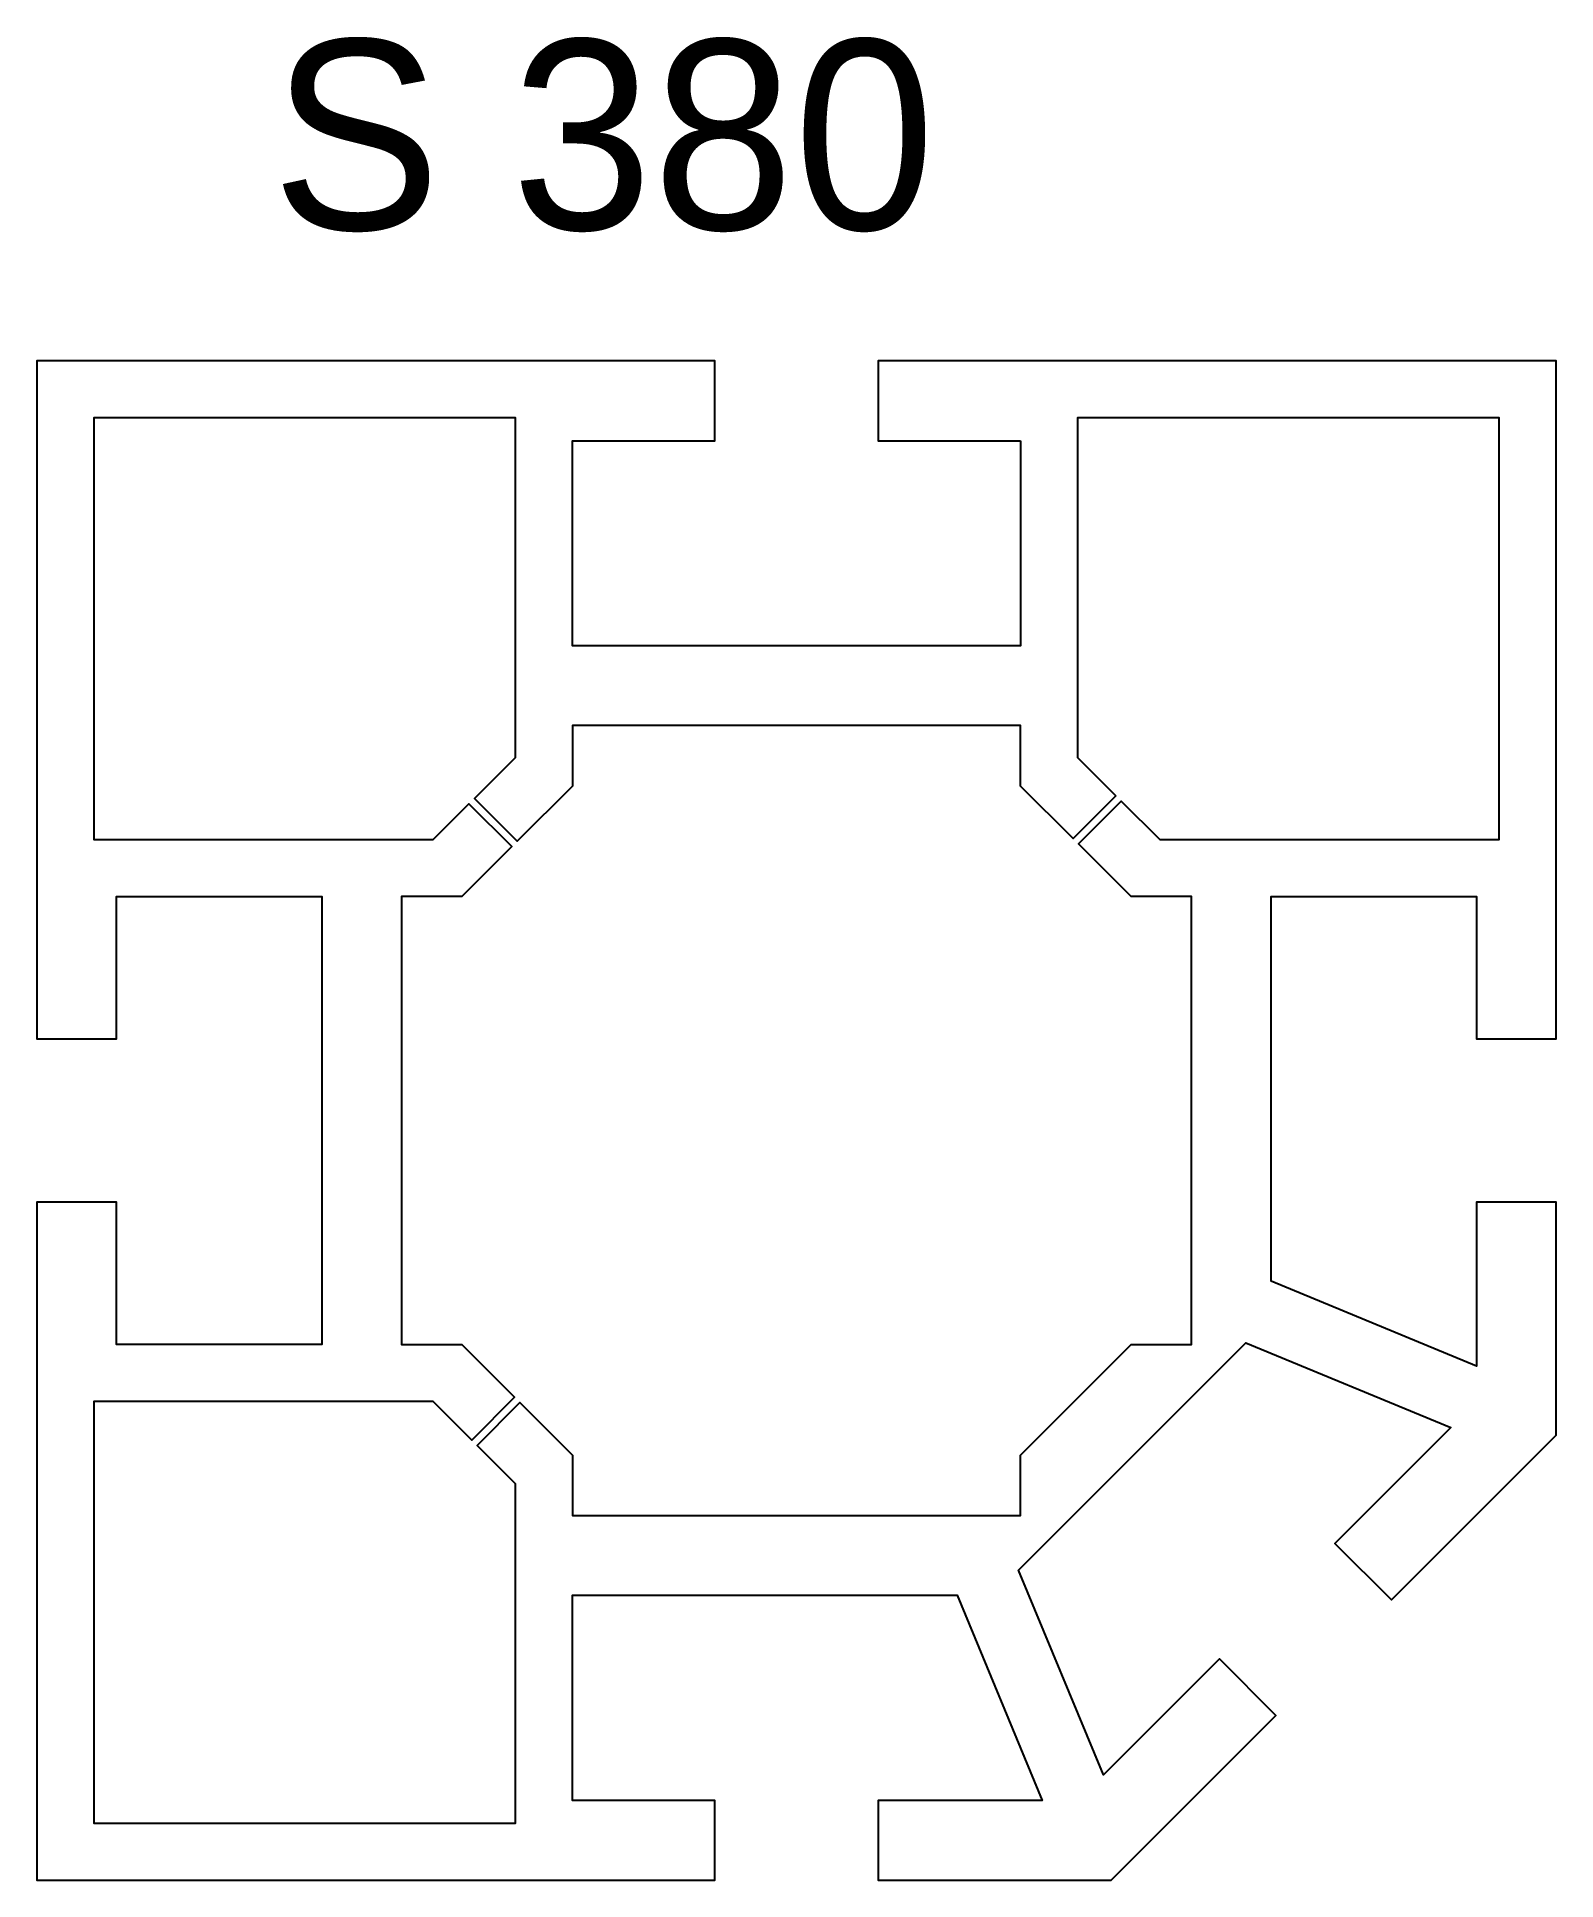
# Model space of a CAD drawing. Header units: millimetres. Extents: x -20 to 20, y -20 to 28.5.
import ezdxf

# ---------------------------------------------------------------- set-up
doc = ezdxf.new("R2010")
doc.units = ezdxf.units.MM
doc.header["$LTSCALE"] = 0.0125
doc.layers.add('Profil', color=7, linetype='Continuous')
doc.layers.add('Text_erfasst', color=3, linetype='Continuous')
doc.styles.add('gs25', font='gsimplex.shx', dxfattribs={"height": 25})

msp = doc.modelspace()

# ---------------------------------------------------------------- linework, layer by layer
at = {"layer": 'Profil'}
for points in [[(5.9, 17.9), (5.9, 12.5), (-5.9, 12.5), (-5.9, 17.9), (-2.15, 17.9), (-2.15, 20), (-20, 20), (-20, 2.15), (-17.9, 2.15), (-17.9, 5.9), (-12.5, 5.9), (-12.5, -5.9), (-17.9, -5.9), (-17.9, -2.15), (-20, -2.15), (-20, -20), (-2.15, -20), (-2.15, -17.9), (-5.9, -17.9), (-5.9, -12.5), (4.231, -12.5), (6.467, -17.9), (2.15, -17.9), (2.15, -20), (8.284, -20), (12.622, -15.662), (11.137, -14.177), (8.084, -17.23), (5.849, -11.834), (11.834, -5.849), (17.23, -8.084), (14.177, -11.137), (15.662, -12.622), (20, -8.284), (20, -2.15), (17.9, -2.15), (17.9, -6.467), (12.5, -4.231), (12.5, 5.9), (17.9, 5.9), (17.9, 2.15), (20, 2.15), (20, 20), (2.15, 20), (2.15, 17.9)], [(8.411, 8.552), (7.283, 7.425), (5.9, 8.808), (5.9, 10.4), (-5.9, 10.4), (-5.9, 8.808), (-7.354, 7.354), (-8.481, 8.481), (-7.4, 9.563), (-7.4, 18.5), (-18.5, 18.5), (-18.5, 7.4), (-9.563, 7.4), (-8.623, 8.34), (-7.495, 7.212), (-8.808, 5.9), (-10.4, 5.9), (-10.4, -5.9), (-8.808, -5.9), (-7.425, -7.283), (-8.552, -8.411), (-9.563, -7.4), (-18.5, -7.4), (-18.5, -18.5), (-7.4, -18.5), (-7.4, -9.563), (-8.411, -8.552), (-7.283, -7.425), (-5.9, -8.808), (-5.9, -10.4), (5.9, -10.4), (5.9, -8.808), (8.808, -5.9), (10.4, -5.9), (10.4, 5.9), (8.808, 5.9), (7.425, 7.283), (8.552, 8.411), (9.563, 7.4), (18.5, 7.4), (18.5, 18.5), (7.4, 18.5), (7.4, 9.563)]]:
    msp.add_lwpolyline(points, close=True, dxfattribs=at)

# ---------------------------------------------------------------- texts
at = {"layer": 'Text_erfasst', "style": 'gs25'}
msp.add_text('S 380', height=5, dxfattribs=at).set_placement((-13.825, 23.46))

doc.saveas('drawing.dxf')
